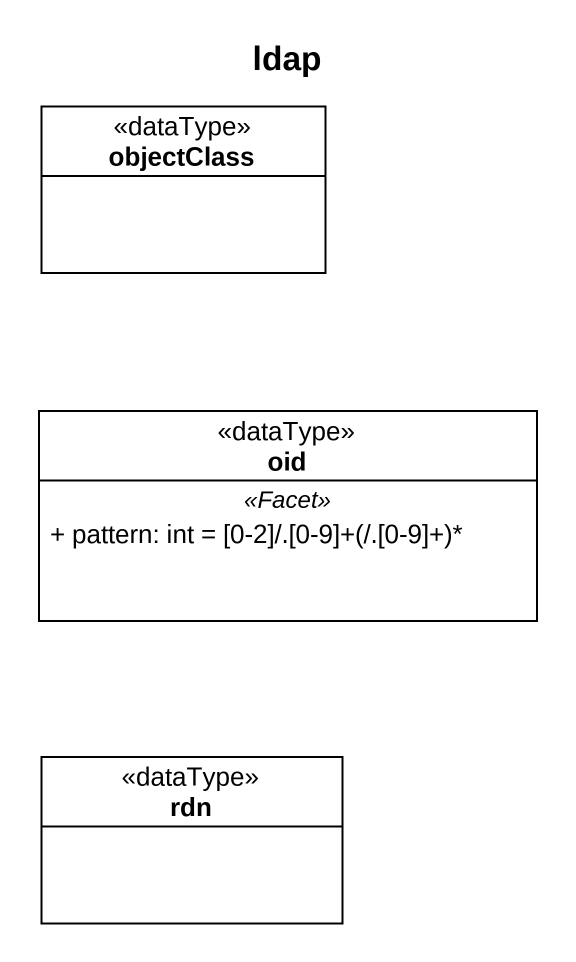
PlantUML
@startuml
title ldap
hide circle
hide empty members
skinparam classAttributeIconSize 0
class objectClass <<dataType>> #FFFFFF
class oid <<dataType>> #FFFFFF {
  .. <<Facet>> ..
  {field} + pattern: int = [0-2]/.[0-9]+(/.[0-9]+)*
}
class rdn <<dataType>> #FFFFFF
@enduml
